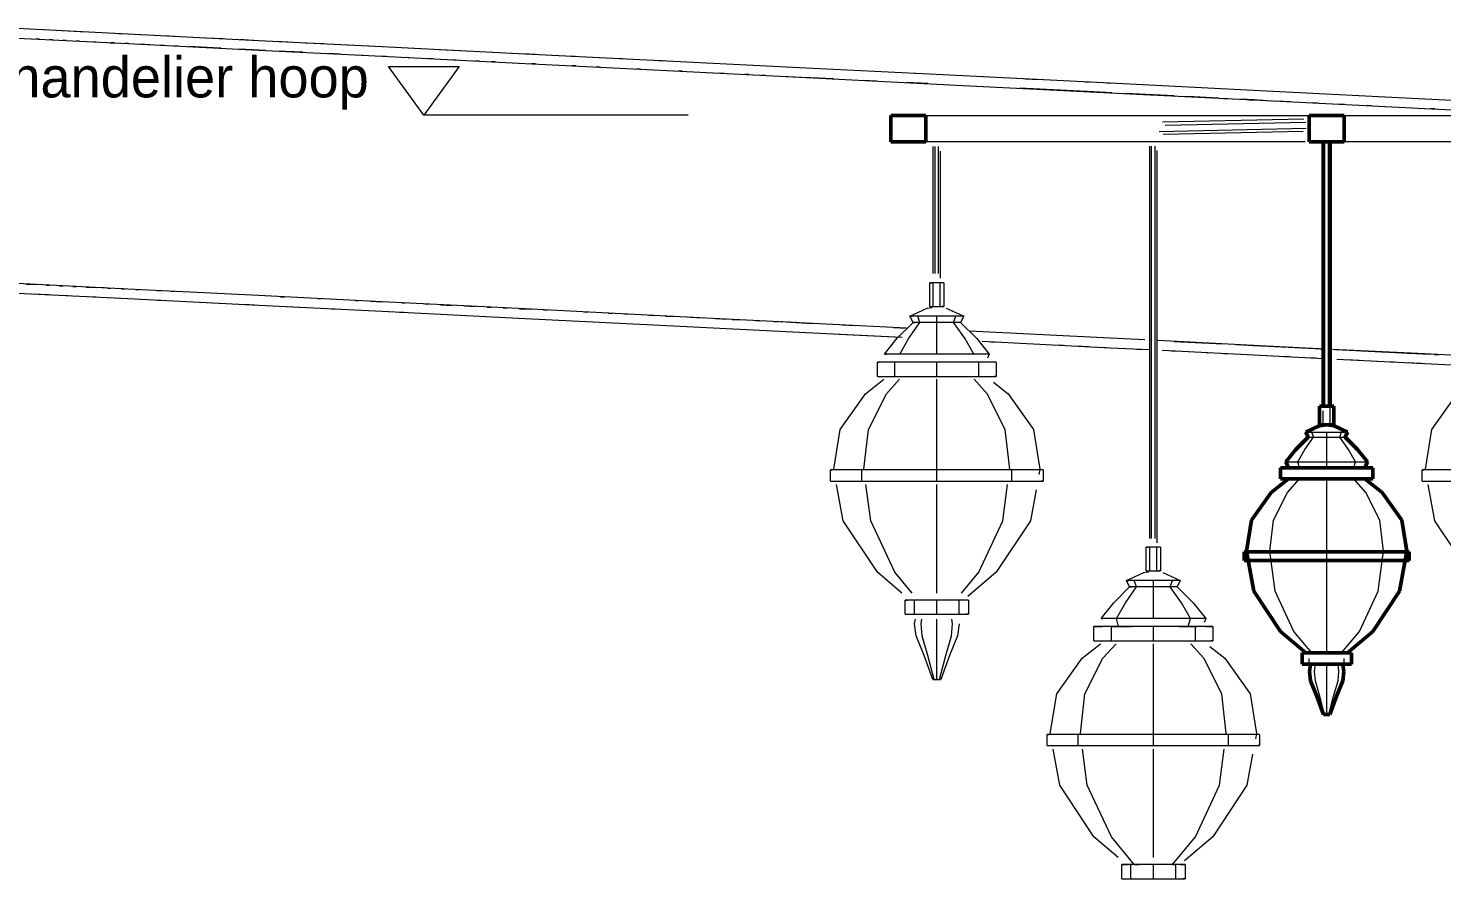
# Model space of a CAD drawing. Header units: metres. Extents: x 10 to 831, y 10 to 584.
# Drawn here: x 112 to 176.2, y 237.3 to 275.9 of the extents above; entities that cross this region are included whole.
import ezdxf
from ezdxf.enums import TextEntityAlignment as Align

# ---------------------------------------------------------------- set-up
doc = ezdxf.new("R2010")
doc.units = ezdxf.units.M
for name, color, linetype, lineweight in [('CUT', 7, 'Continuous', 50), ('DIM', 1, 'Continuous', 13), ('VIS', 8, 'Continuous', 13)]:
    doc.layers.add(name, color=color, linetype=linetype, lineweight=lineweight)

msp = doc.modelspace()

# ---------------------------------------------------------------- linework, layer by layer
at = {"layer": 'CUT'}
for p, q in [((151.2, 270.7868), (151.2, 271.9868)), ((151.2, 271.9868), (152.8, 271.9868)), ((152.8, 271.9868), (152.8, 270.7868)), ((170.2, 270.7868), (170.2, 271.9868)), ((170.2, 271.9868), (171.8, 271.9868)), ((171.8, 271.9868), (171.8, 270.7868)), ((152.8, 270.7868), (151.2, 270.7868)), ((171.8, 270.7868), (170.2, 270.7868)), ((170.84, 258.7868), (170.84, 270.7868)), ((170.84, 270.7868), (171, 270.7868)), ((171, 270.7868), (171.08, 270.7868)), ((171.08, 270.7868), (171.16, 270.7868)), ((171.16, 270.7868), (171.16, 258.7868)), ((170.68, 257.9468), (170.68, 258.7868)), ((170.68, 258.7868), (171, 258.7868)), ((170.92, 258.7868), (170.84, 258.7868)), ((171, 258.7868), (170.92, 258.7868)), ((171.16, 258.7868), (171, 258.7868)), ((171, 258.7868), (171.16, 258.7868)), ((171.16, 258.7868), (171.32, 258.7868)), ((171.32, 258.7868), (171.32, 257.9468)), ((170.664, 257.8908), (170.048, 257.6108)), ((170.048, 257.6108), (170.16, 257.3868)), ((171, 257.9468), (170.664, 257.8908)), ((170.84, 257.9468), (170.68, 257.9468)), ((171, 257.9468), (170.84, 257.9468)), ((171.32, 257.9468), (171, 257.9468)), ((171.336, 257.8908), (171, 257.9468)), ((171.952, 257.6108), (171.336, 257.8908)), ((171.84, 257.3868), (171.952, 257.6108)), ((169.6, 256.8268), (169.152, 256.2668)), ((170.16, 257.3868), (169.6, 256.8268)), ((172.4, 256.8268), (171.84, 257.3868)), ((172.848, 256.2668), (172.4, 256.8268)), ((169.152, 256.2668), (169.264, 255.9868)), ((172.736, 255.9868), (172.848, 256.2668)), ((169.264, 255.4828), (168.48, 254.8668)), ((171, 255.9868), (168.9, 255.9868)), ((168.9, 255.9868), (168.9, 255.4828)), ((168.9, 255.4828), (171, 255.4828)), ((169.264, 255.9868), (171, 255.9868)), ((171, 255.4828), (169.264, 255.4828)), ((171, 255.9868), (172.736, 255.9868)), ((173.1, 255.9868), (171, 255.9868)), ((171, 255.4828), (173.1, 255.4828)), ((172.736, 255.4828), (171, 255.4828)), ((173.52, 254.8668), (172.736, 255.4828)), ((173.1, 255.4828), (173.1, 255.9868)), ((168.48, 254.8668), (167.584, 253.6068)), ((174.416, 253.6068), (173.52, 254.8668)), ((167.584, 253.6068), (167.36, 252.2068)), ((174.64, 252.2068), (174.416, 253.6068)), ((171, 252.1788), (167.248, 252.1788)), ((167.248, 252.1788), (167.248, 251.7868)), ((167.248, 251.7868), (171, 251.7868)), ((167.36, 252.2068), (167.696, 250.3868)), ((174.752, 252.1788), (171, 252.1788)), ((171, 251.7868), (174.752, 251.7868)), ((174.304, 250.3868), (174.64, 252.2068)), ((174.752, 251.7868), (174.752, 252.1788)), ((167.696, 250.3868), (168.9, 248.5668)), ((173.1, 248.5668), (174.304, 250.3868)), ((168.9, 248.5668), (170.048, 247.5868)), ((171.952, 247.5868), (173.1, 248.5668)), ((171, 247.5868), (169.88, 247.5868)), ((169.88, 247.5868), (169.88, 247.0828)), ((170.048, 247.5868), (171, 247.5868)), ((171, 247.5868), (171.952, 247.5868)), ((172.12, 247.5868), (171, 247.5868)), ((172.12, 247.0828), (172.12, 247.5868)), ((169.88, 247.0828), (171, 247.0828)), ((170.272, 247.0828), (170.216, 246.7468)), ((170.216, 246.7468), (170.272, 246.3268)), ((171, 247.0828), (170.272, 247.0828)), ((171, 247.0828), (172.12, 247.0828)), ((171.728, 247.0828), (171, 247.0828)), ((171.784, 246.7468), (171.728, 247.0828)), ((171.728, 246.3268), (171.784, 246.7468)), ((170.272, 246.3268), (170.552, 245.6268)), ((171.448, 245.6268), (171.728, 246.3268)), ((170.552, 245.6268), (170.86, 244.7868)), ((171.14, 244.7868), (171.448, 245.6268)), ((170.86, 244.7868), (171, 244.7868)), ((171, 244.7868), (171.14, 244.7868))]:
    msp.add_line(p, q, dxfattribs=at)
at = {"layer": 'DIM'}
msp.add_line((142, 272), (130, 272), dxfattribs=at)
msp.add_lwpolyline([(128.4, 274.2), (131.6, 274.2), (130, 272), (128.4, 274.2)], dxfattribs=at)
at = {"layer": 'VIS'}
for p, q in [((116.5488, 275.6724), (111.2284, 275.9384)), ((111.2284, 275.5104), (116.5488, 275.2444)), ((112.5436, 275.4448), (112.392, 275.4524)), ((114.6672, 275.7668), (112.7356, 275.8632)), ((113.15, 275.4144), (112.9984, 275.422)), ((113.7564, 275.384), (113.6048, 275.3916)), ((116.5488, 275.6724), (116.1532, 275.6924)), ((117.0976, 275.6452), (116.3108, 275.6844)), ((122.184, 275.3908), (116.5488, 275.6724)), ((118.6712, 275.5664), (118.1992, 275.59)), ((120.8744, 275.4564), (120.0876, 275.4956)), ((121.8188, 275.4092), (121.6612, 275.4168)), ((121.8188, 275.4092), (121.6968, 275.4152)), ((122.4808, 275.376), (121.8188, 275.4092)), ((128.1096, 275.0944), (122.184, 275.3908)), ((114.3628, 275.354), (114.2112, 275.3616)), ((114.7028, 275.3368), (115.0984, 275.3172)), ((115.7576, 275.284), (116.1532, 275.2644)), ((115.95, 275.2744), (115.7896, 275.2824)), ((116.5924, 275.2424), (116.4316, 275.2504)), ((116.5488, 275.2444), (122.184, 274.9628)), ((117.5556, 275.1944), (117.074, 275.2184)), ((118.1976, 275.162), (118.0372, 275.17)), ((118.84, 275.13), (118.6792, 275.138)), ((120.4452, 275.0496), (119.3216, 275.106)), ((120.7828, 275.0328), (120.4452, 275.0496)), ((122.8088, 274.9316), (121.6272, 274.9908)), ((122.184, 274.9628), (128.1096, 274.6664)), ((123.8044, 275.3096), (123.308, 275.3344)), ((124.4968, 274.8472), (123.3152, 274.9064)), ((125.4592, 275.2272), (124.632, 275.2684)), ((126.1852, 274.7628), (125.6788, 274.788)), ((126.7832, 275.1608), (125.956, 275.2024)), ((127.776, 275.1112), (127.2796, 275.136)), ((128.122, 275.094), (127.776, 275.1112)), ((134.3, 274.7848), (128.1096, 275.0944)), ((129.8508, 275.0076), (128.9864, 275.0508)), ((131.9252, 274.9036), (130.7152, 274.9644)), ((134, 274.8), (133.1356, 274.8432)), ((140.7292, 274.4636), (134.3, 274.7848)), ((135.0772, 274.746), (134.5388, 274.7732)), ((127.2284, 274.7104), (127.052, 274.7196)), ((128.1096, 274.6664), (134.3, 274.3568)), ((128.2864, 274.6576), (128.11, 274.6664)), ((129.3448, 274.6048), (129.1684, 274.6136)), ((130.4028, 274.552), (130.2264, 274.5608)), ((131.4612, 274.4988), (131.2848, 274.5076)), ((132.5192, 274.446), (132.3428, 274.4548)), ((133.2384, 274.41), (133.0552, 274.4192)), ((134.3, 274.3568), (140.7292, 274.0356)), ((135.07, 274.3184), (134.8868, 274.3276)), ((135.7956, 274.7104), (135.616, 274.7192)), ((136.8728, 274.6564), (136.6932, 274.6652)), ((136.9016, 274.2268), (136.7184, 274.236)), ((137.95, 274.6024), (137.7704, 274.6116)), ((138.0004, 274.172), (137.8176, 274.1812)), ((139.0272, 274.5488), (138.8476, 274.5576)), ((140.7292, 274.4636), (140.4636, 274.4768)), ((140.8344, 274.4584), (140.6492, 274.4676)), ((147.3692, 274.1316), (140.7292, 274.4636)), ((154.1916, 273.7904), (147.3692, 274.1316)), ((139.8444, 274.0796), (139.6552, 274.0892)), ((140.7292, 274.0356), (147.3692, 273.7036)), ((141.736, 273.9852), (141.5468, 273.9948)), ((143.6276, 273.8908), (143.4384, 273.9)), ((144.7628, 273.834), (144.5736, 273.8432)), ((145.5196, 273.796), (145.3304, 273.8056)), ((146.4508, 273.7496), (146.5272, 273.7456)), ((146.7568, 273.734), (146.8332, 273.7304)), ((147.0628, 273.7188), (147.1396, 273.7152)), ((148.6088, 273.6416), (147.248, 273.7096)), ((147.3692, 273.7036), (154.1916, 273.3624)), ((150.5524, 273.5444), (149.9692, 273.5736)), ((152.8848, 273.4276), (151.9128, 273.4764)), ((152.4744, 273.8764), (152.284, 273.886)), ((161.1676, 273.4416), (154.1916, 273.7904)), ((155.5572, 273.722), (155.3624, 273.732)), ((157.8952, 273.6052), (157.3108, 273.6344)), ((160.2328, 273.4884), (160.038, 273.498)), ((154.1916, 273.3624), (161.1676, 273.0136)), ((160.4284, 273.0504), (157.0496, 273.2196)), ((158.76, 273.134), (158.9592, 273.124)), ((159.8216, 273.0808), (159.8736, 273.0784)), ((160.236, 273.0604), (160.2876, 273.0576)), ((160.354, 273.0544), (160.962, 273.024)), ((161.2376, 273.01), (160.4284, 273.0504)), ((160.7536, 273.0344), (160.9088, 273.0264)), ((160.796, 273.0324), (160.9928, 273.0224)), ((161.1676, 273.4416), (161.0124, 273.4492)), ((168.2668, 273.0868), (161.1676, 273.4416)), ((161.1676, 273.0136), (168.2668, 272.6588)), ((161.5836, 272.9928), (161.7804, 272.9828)), ((164.0692, 272.8684), (161.844, 272.9796)), ((162.3712, 272.9536), (162.568, 272.9436)), ((162.3816, 272.9528), (162.99, 272.9224)), ((163.1588, 272.914), (163.3556, 272.9044)), ((163.946, 272.8748), (164.1432, 272.8648)), ((164.4092, 272.8516), (165.0176, 272.8212)), ((166.0916, 272.7676), (164.676, 272.8384)), ((164.7336, 272.8352), (164.9308, 272.8256)), ((175.4592, 272.7272), (168.2668, 273.0868)), ((165.5212, 272.796), (165.718, 272.786)), ((166.3088, 272.7564), (166.5056, 272.7468)), ((167.7096, 272.6864), (167.1028, 272.7168)), ((167.4864, 272.6976), (167.6816, 272.688)), ((168.1196, 272.666), (167.7096, 272.6864)), ((168.0328, 272.6704), (168.2668, 272.6588)), ((168.2668, 272.6588), (175.4592, 272.2992)), ((168.2932, 272.6572), (168.4928, 272.6472)), ((169.3492, 272.6044), (168.7344, 272.6352)), ((170.5784, 272.5432), (170.3736, 272.5532)), ((171.808, 272.4816), (171.6032, 272.492)), ((173.0376, 272.42), (172.8324, 272.4304)), ((175.4592, 272.7272), (175.3812, 272.7308)), ((182.714, 272.3644), (175.4592, 272.7272)), ((175.4592, 272.2992), (180.4972, 272.0472)), ((175.9132, 272.2764), (175.7068, 272.2868)), ((151.2, 270.7868), (151.2, 271.9868)), ((151.2, 271.9868), (151.3868, 271.9868)), ((151.2, 271.9868), (152.8, 271.9868)), ((151.3868, 271.9868), (151.9456, 271.9868)), ((151.9456, 271.9868), (152.8708, 271.9868)), ((152.8, 271.9868), (152.9792, 271.9868)), ((152.8, 271.9868), (152.8, 270.7868)), ((152.8708, 271.9868), (154.1536, 271.9868)), ((152.9792, 271.9868), (153.5148, 271.9868)), ((153.5148, 271.9868), (154.402, 271.9868)), ((154.1536, 271.9868), (155.7816, 271.9868)), ((154.402, 271.9868), (155.6316, 271.9868)), ((155.6316, 271.9868), (157.1924, 271.9868)), ((155.7816, 271.9868), (157.7388, 271.9868)), ((157.1924, 271.9868), (159.0692, 271.9868)), ((157.7388, 271.9868), (159.1252, 271.9868)), ((159.0692, 271.9868), (161.244, 271.9868)), ((159.5032, 271.9868), (160.0072, 271.9868)), ((160.0072, 271.9868), (161.2856, 271.9868)), ((161.244, 271.9868), (163.6956, 271.9868)), ((161.712, 271.9868), (162.5644, 271.9868)), ((162.5644, 271.9868), (163.6616, 271.9868)), ((169.9664, 271.8188), (163.5384, 271.6752)), ((170.048, 271.664), (163.6592, 271.5212)), ((163.6956, 271.9868), (166.4004, 271.9868)), ((164.1316, 271.9868), (165.3856, 271.9868)), ((165.3856, 271.9868), (166.2352, 271.9868)), ((166.4004, 271.9868), (169.3328, 271.9868)), ((166.7448, 271.9868), (168.444, 271.9868)), ((168.444, 271.9868), (171.71, 271.9868)), ((169.3328, 271.9868), (172.464, 271.9868)), ((170.2, 270.7868), (170.2, 271.9868)), ((170.2, 271.9868), (170.2952, 271.9868)), ((170.2, 271.9868), (171.8, 271.9868)), ((170.2952, 271.9868), (170.5804, 271.9868)), ((170.5804, 271.9868), (171.0524, 271.9868)), ((171.0524, 271.9868), (171.7072, 271.9868)), ((171.7072, 271.9868), (172.538, 271.9868)), ((171.71, 271.9868), (175.152, 271.9868)), ((171.8, 271.9868), (171.8876, 271.9868)), ((171.8, 271.9868), (171.8, 270.7868)), ((171.8876, 271.9868), (172.1496, 271.9868)), ((172.1496, 271.9868), (172.5836, 271.9868)), ((172.464, 271.9868), (175.764, 271.9868)), ((172.538, 271.9868), (173.5368, 271.9868)), ((172.5836, 271.9868), (173.1852, 271.9868)), ((173.1852, 271.9868), (173.9492, 271.9868)), ((173.5368, 271.9868), (174.6944, 271.9868)), ((173.9492, 271.9868), (174.8672, 271.9868)), ((174.6944, 271.9868), (175.9992, 271.9868)), ((174.8672, 271.9868), (175.9312, 271.9868)), ((175.152, 271.9868), (177.3428, 271.9868)), ((175.764, 271.9868), (177.4828, 271.9868)), ((175.9312, 271.9868), (177.1308, 271.9868)), ((175.9992, 271.9868), (177.4392, 271.9868)), ((170.072, 271.3848), (163.3956, 271.236)), ((169.9384, 271.2596), (163.5744, 271.1176)), ((152.8, 270.7868), (151.2, 270.7868)), ((151.2, 270.7868), (151.3868, 270.7868)), ((151.3868, 270.7868), (151.9456, 270.7868)), ((151.9456, 270.7868), (152.8192, 270.7868)), ((152.9792, 270.7868), (152.8, 270.7868)), ((153.5148, 270.7868), (152.9792, 270.7868)), ((153.1348, 264.8136), (153.1348, 270.5736)), ((153.2148, 264.8136), (153.2148, 270.5736)), ((153.3748, 264.8136), (153.3748, 270.5736)), ((153.4548, 270.36), (153.4548, 264.6)), ((154.402, 270.7868), (153.5148, 270.7868)), ((155.6316, 270.7868), (154.402, 270.7868)), ((157.1924, 270.7868), (155.6316, 270.7868)), ((159.0692, 270.7868), (157.1924, 270.7868)), ((161.244, 270.7868), (159.0692, 270.7868)), ((163.6956, 270.7868), (161.244, 270.7868)), ((162.97, 252.7868), (162.97, 270.5868)), ((163.05, 252.7868), (163.05, 270.5868)), ((163.21, 252.7868), (163.21, 270.5868)), ((163.29, 270.3868), (163.29, 252.5868)), ((166.4004, 270.7868), (163.6956, 270.7868)), ((169.3328, 270.7868), (166.4004, 270.7868)), ((170.0288, 270.7868), (169.3328, 270.7868)), ((171.8, 270.7868), (170.2, 270.7868)), ((170.2, 270.7868), (170.2952, 270.7868)), ((170.2952, 270.7868), (170.5804, 270.7868)), ((170.5804, 270.7868), (170.8756, 270.7868)), ((170.84, 258.7868), (170.84, 270.7868)), ((170.84, 270.7868), (170.92, 270.7868)), ((170.84, 270.7868), (171, 270.7868)), ((170.92, 258.7868), (170.92, 270.7868)), ((170.92, 270.7868), (171.08, 270.7868)), ((171.08, 270.7868), (171, 270.7868)), ((171.08, 258.7868), (171.08, 270.7868)), ((171.08, 270.7868), (171.16, 270.7868)), ((171.16, 270.7868), (171.08, 270.7868)), ((171.16, 270.7868), (171.16, 258.7868)), ((171.2164, 270.7868), (171.7072, 270.7868)), ((171.7072, 270.7868), (171.8112, 270.7868)), ((171.8876, 270.7868), (171.8, 270.7868)), ((172.1496, 270.7868), (171.8876, 270.7868)), ((172.5836, 270.7868), (172.1496, 270.7868)), ((173.1852, 270.7868), (172.5836, 270.7868)), ((173.9492, 270.7868), (173.1852, 270.7868)), ((174.8672, 270.7868), (173.9492, 270.7868)), ((175.9312, 270.7868), (174.8672, 270.7868)), ((177.1308, 270.7868), (175.9312, 270.7868)), ((116.5488, 264.1004), (111.2284, 264.3664)), ((111.2284, 263.9384), (116.5488, 263.6724)), ((111.9372, 264.3312), (112.392, 264.3084)), ((112.2976, 263.8852), (112.5928, 263.8704)), ((112.5928, 263.8704), (113.0616, 263.8468)), ((112.5928, 263.8704), (112.9884, 263.8504)), ((112.8468, 264.2856), (112.9984, 264.278)), ((113.4532, 264.2552), (113.6048, 264.2476)), ((114.0596, 264.2252), (114.2112, 264.2176)), ((114.6656, 264.1948), (115.1472, 264.1708)), ((115.494, 264.1532), (115.0984, 264.1732)), ((115.6292, 264.1464), (115.7896, 264.1384)), ((116.5488, 264.1004), (116.1532, 264.1204)), ((116.2712, 264.1144), (116.4316, 264.1064)), ((122.184, 263.8188), (116.5488, 264.1004)), ((116.9132, 264.0824), (117.074, 264.0744)), ((117.8768, 264.034), (118.0372, 264.026)), ((118.5188, 264.002), (118.6792, 263.994)), ((152.9748, 263.3068), (152.9748, 264.3868)), ((152.9748, 264.3868), (153.0548, 264.3868)), ((153.1348, 264.3868), (152.9748, 264.3868)), ((153.1348, 263.3068), (153.1348, 264.3868)), ((153.4548, 264.3868), (153.1348, 264.3868)), ((153.4548, 263.3068), (153.4548, 264.3868)), ((153.6148, 264.3868), (153.4548, 264.3868)), ((153.6148, 264.3868), (153.6148, 263.3068)), ((113.6476, 263.8176), (114.0432, 263.798)), ((113.8432, 263.808), (113.9992, 263.8)), ((114.7028, 263.7648), (115.0984, 263.7452)), ((114.7808, 263.7608), (114.9368, 263.7532)), ((115.7184, 263.714), (116.1872, 263.6908)), ((115.7576, 263.712), (116.1532, 263.6924)), ((116.5488, 263.6724), (122.184, 263.3908)), ((116.9688, 263.6516), (117.1248, 263.6436)), ((117.9064, 263.6048), (118.0624, 263.5968)), ((119.846, 263.5076), (120.6676, 263.4668)), ((121.818, 263.4092), (122.3112, 263.3844)), ((128.1096, 263.5224), (122.184, 263.8188)), ((122.184, 263.3908), (128.1096, 263.0944)), ((123.484, 263.7536), (123.6528, 263.7452)), ((123.79, 263.3104), (124.6116, 263.2696)), ((125.1724, 263.6692), (125.3412, 263.6608)), ((125.806, 263.2096), (125.978, 263.2012)), ((126.8756, 263.5844), (127.052, 263.5756)), ((127.5808, 263.5488), (128.11, 263.5224)), ((134.3, 263.2128), (128.1096, 263.5224)), ((128.992, 263.4784), (129.1684, 263.4696)), ((130.05, 263.4256), (130.2264, 263.4168)), ((130.7556, 263.3904), (131.2848, 263.3636)), ((130.96, 263.38), (131.1368, 263.3712)), ((131.814, 263.3372), (132.3428, 263.3108)), ((132.872, 263.2844), (133.0552, 263.2752)), ((133.6048, 263.2476), (133.788, 263.2388)), ((140.7292, 262.8916), (134.3, 263.2128)), ((134.3372, 263.2112), (134.8868, 263.1836)), ((152.0708, 262.8748), (152.8628, 263.2348)), ((152.8628, 263.2348), (153.0788, 263.2708)), ((152.9748, 263.3068), (153.1348, 263.3068)), ((153.1348, 263.3068), (153.4548, 263.3068)), ((153.4548, 263.3068), (153.6148, 263.3068)), ((153.6148, 263.3068), (153.5348, 263.3068)), ((153.7268, 263.2348), (154.5188, 262.8748)), ((128.1096, 263.0944), (134.3, 262.7848)), ((128.8964, 263.0552), (129.068, 263.0464)), ((131.6564, 262.9172), (131.8348, 262.9084)), ((134.3, 262.7848), (140.7292, 262.4636)), ((135.4364, 263.156), (135.6196, 263.1472)), ((137.268, 263.0648), (137.4512, 263.0556)), ((138.3668, 263.0096), (138.55, 263.0004)), ((139.0996, 262.9732), (139.2828, 262.964)), ((140.2224, 262.9168), (140.4116, 262.9076)), ((147.3692, 262.5596), (140.7292, 262.8916)), ((140.9792, 262.8792), (141.5468, 262.8508)), ((142.1144, 262.8224), (142.682, 262.794)), ((143.2492, 262.7656), (143.4384, 262.756)), ((143.5108, 262.7524), (143.7004, 262.7428)), ((144.006, 262.7276), (144.5736, 262.6992)), ((145.0728, 262.6744), (145.262, 262.6648)), ((145.1412, 262.6708), (145.3304, 262.6616)), ((145.8976, 262.6332), (146.0868, 262.6236)), ((146.2976, 262.6132), (146.2212, 262.6168)), ((146.6036, 262.598), (146.5272, 262.6016)), ((146.6648, 262.5948), (147.6368, 262.546)), ((146.91, 262.5824), (146.8332, 262.5864)), ((147.3692, 262.5596), (147.1396, 262.5712)), ((151.9176, 262.332), (147.3692, 262.5596)), ((151.4948, 261.8668), (152.2148, 262.5868)), ((152.022, 261.8668), (152.5312, 262.5868)), ((152.2148, 262.5868), (152.0708, 262.8748)), ((152.0708, 262.8748), (152.1604, 262.8748)), ((152.4292, 262.8748), (152.0708, 262.8748)), ((152.2148, 262.5868), (152.294, 262.5868)), ((152.5312, 262.5868), (152.2148, 262.5868)), ((152.5312, 262.5868), (152.4292, 262.8748)), ((153.2948, 262.8748), (152.4292, 262.8748)), ((153.2948, 262.5868), (152.5312, 262.5868)), ((153.2948, 262.5868), (153.2948, 262.8748)), ((154.1604, 262.8748), (153.2948, 262.8748)), ((153.2948, 261.8668), (153.2948, 262.5868)), ((154.0584, 262.5868), (153.2948, 262.5868)), ((154.0584, 262.5868), (154.1604, 262.8748)), ((154.5676, 261.8668), (154.0584, 262.5868)), ((154.3748, 262.5868), (154.0584, 262.5868)), ((154.5188, 262.8748), (154.1604, 262.8748)), ((154.5188, 262.8748), (154.3748, 262.5868)), ((154.3748, 262.5868), (155.0948, 261.8668)), ((140.7292, 262.4636), (147.3692, 262.1316)), ((147.3692, 262.1316), (151.728, 261.9136)), ((148.8572, 262.0572), (151.6952, 261.9152)), ((148.9972, 262.478), (149.5804, 262.4488)), ((151.33, 262.3616), (151.9128, 262.3324)), ((161.1676, 261.8696), (154.7728, 262.1892)), ((150.9188, 261.1468), (151.4948, 261.8668)), ((151.6148, 261.1468), (152.022, 261.8668)), ((153.2948, 261.1468), (153.2948, 261.8668)), ((154.9748, 261.1468), (154.5676, 261.8668)), ((155.0948, 261.8668), (155.6708, 261.1468)), ((155.3544, 261.7324), (161.1676, 261.4416)), ((155.7452, 261.7128), (155.9388, 261.7032)), ((156.5192, 261.674), (157.0996, 261.6452)), ((157.68, 261.616), (157.8736, 261.6064)), ((158.8408, 261.558), (159.0344, 261.5484)), ((159.6148, 261.5192), (160.2052, 261.4896)), ((160.796, 261.46), (160.9928, 261.4504)), ((162.7452, 261.7908), (161.1676, 261.8696)), ((161.1676, 261.4416), (162.9424, 261.3528)), ((161.5836, 261.4208), (161.7804, 261.4108)), ((162.3712, 261.3816), (162.568, 261.3716)), ((168.2668, 261.5148), (163.3368, 261.7612)), ((163.534, 261.3232), (168.2668, 261.0868)), ((163.946, 261.3028), (164.1432, 261.2928)), ((164.0692, 261.7244), (166.294, 261.6132)), ((164.7336, 261.2632), (164.9308, 261.2536)), ((166.9008, 261.5828), (167.7096, 261.5424)), ((167.6536, 261.5452), (167.8592, 261.5352)), ((167.9548, 261.5304), (167.6816, 261.544)), ((167.7096, 261.5424), (170.7836, 261.3888)), ((167.8944, 261.5332), (168.0936, 261.5232)), ((168.2668, 261.5148), (168.228, 261.5168)), ((170.6644, 261.3948), (168.2668, 261.5148)), ((169.8888, 261.4336), (170.0884, 261.4236)), ((170.6868, 261.3936), (170.8864, 261.3836)), ((175.4592, 261.1552), (171.2636, 261.3648)), ((171.398, 261.358), (175.0864, 261.1736)), ((172.584, 261.2988), (175.0488, 261.1756)), ((172.6816, 261.294), (172.8812, 261.284)), ((150.5948, 260.1388), (150.5948, 260.7868)), ((150.5948, 260.7868), (150.674, 260.7868)), ((151.3856, 260.7868), (150.5948, 260.7868)), ((150.9188, 261.1468), (151.006, 261.1468)), ((151.6148, 261.1468), (150.9188, 261.1468)), ((151.3856, 260.1388), (151.3856, 260.7868)), ((153.2948, 260.7868), (151.3856, 260.7868)), ((153.2948, 261.1468), (151.6148, 261.1468)), ((154.9748, 261.1468), (153.2948, 261.1468)), ((153.2948, 260.1388), (153.2948, 260.7868)), ((155.204, 260.7868), (153.2948, 260.7868)), ((155.6708, 261.1468), (154.9748, 261.1468)), ((155.204, 260.1388), (155.204, 260.7868)), ((155.9948, 260.7868), (155.204, 260.7868)), ((155.6708, 261.1468), (155.5988, 260.9668)), ((155.9948, 260.7868), (155.9948, 260.1388)), ((165.5212, 261.224), (165.718, 261.214)), ((166.3088, 261.1844), (166.5056, 261.1748)), ((167.4084, 261.1296), (167.6816, 261.116)), ((167.4952, 261.1252), (167.6948, 261.1152)), ((168.0328, 261.0984), (168.2668, 261.0868)), ((168.2668, 261.0868), (170.8644, 260.9568)), ((168.2932, 261.0852), (168.4928, 261.0752)), ((169.0912, 261.0456), (169.2904, 261.0356)), ((170.288, 260.9856), (170.4872, 260.9756)), ((171.4636, 260.9268), (175.4592, 260.7272)), ((171.8836, 260.906), (172.482, 260.876)), ((173.0804, 260.846), (173.28, 260.836)), ((173.4796, 261.254), (173.6788, 261.244)), ((173.8784, 260.806), (174.078, 260.796)), ((174.6764, 261.194), (174.8776, 261.184)), ((174.7284, 260.7636), (174.7544, 260.7624)), ((174.8328, 261.1864), (174.8068, 261.1876)), ((174.8852, 260.7556), (174.9632, 260.752)), ((175.0416, 261.176), (175.0156, 261.1772)), ((175.0488, 261.1756), (175.6708, 261.1444)), ((175.0488, 261.1756), (175.0864, 261.1736)), ((175.0788, 260.746), (175.28, 260.736)), ((175.0864, 261.1736), (175.7068, 261.1428)), ((175.094, 260.7452), (175.1724, 260.7412)), ((175.2504, 261.1656), (175.1724, 261.1692)), ((175.3028, 260.7348), (175.3812, 260.7308)), ((175.4592, 261.1552), (175.3812, 261.1588)), ((177.4744, 261.0544), (175.4592, 261.1552)), ((175.4592, 260.7272), (177.2732, 260.6364)), ((175.8836, 261.134), (176.0844, 261.1236)), ((150.0548, 259.3468), (150.8948, 260.0068)), ((150.5948, 260.1388), (151.3856, 260.1388)), ((151.0036, 259.3468), (151.5976, 260.0068)), ((151.3856, 260.1388), (153.2948, 260.1388)), ((153.2948, 260.1388), (155.204, 260.1388)), ((153.2948, 259.3468), (153.2948, 260.0068)), ((155.586, 259.3468), (154.992, 260.0068)), ((155.204, 260.1388), (155.9948, 260.1388)), ((155.9948, 260.1388), (155.9156, 260.1388)), ((148.9028, 257.7268), (150.0548, 259.3468)), ((150.1892, 257.7268), (151.0036, 259.3468)), ((153.2948, 257.7268), (153.2948, 259.3468)), ((156.4004, 257.7268), (155.586, 259.3468)), ((155.8628, 259.8748), (156.5348, 259.3468)), ((156.5348, 259.3468), (157.6868, 257.7268)), ((175.7728, 257.7268), (176.9248, 259.3468)), ((170.68, 257.9468), (170.68, 258.7868)), ((170.68, 258.7868), (170.76, 258.7868)), ((170.68, 258.7868), (171, 258.7868)), ((170.92, 258.7868), (170.84, 258.7868)), ((170.84, 258.7868), (170.92, 258.7868)), ((171.08, 258.7868), (170.92, 258.7868)), ((170.92, 258.7868), (171, 258.7868)), ((171.16, 258.7868), (171, 258.7868)), ((171.16, 258.7868), (171, 258.7868)), ((171.16, 258.7868), (171.08, 258.7868)), ((171.16, 257.9468), (171.16, 258.7868)), ((171.16, 258.7868), (171.32, 258.7868)), ((171.32, 258.7868), (171.16, 258.7868)), ((171.32, 258.7868), (171.32, 257.9468)), ((170.84, 257.9468), (170.84, 258.5768)), ((148.6148, 255.9268), (148.9028, 257.7268)), ((149.9856, 255.9268), (150.1892, 257.7268)), ((153.2948, 255.9268), (153.2948, 257.7268)), ((156.604, 255.9268), (156.4004, 257.7268)), ((157.6868, 257.7268), (157.9748, 255.9268)), ((170.048, 257.6108), (170.664, 257.8908)), ((170.16, 257.3868), (170.048, 257.6108)), ((170.048, 257.6108), (170.3268, 257.6108)), ((170.406, 257.3868), (170.3268, 257.6108)), ((170.3268, 257.6108), (171, 257.6108)), ((170.664, 257.8908), (171, 257.9468)), ((170.84, 257.9468), (170.68, 257.9468)), ((170.68, 257.9468), (170.84, 257.9468)), ((171.16, 257.9468), (170.84, 257.9468)), ((170.84, 257.9468), (171, 257.9468)), ((171, 257.9468), (171.336, 257.8908)), ((171.32, 257.9468), (171, 257.9468)), ((171, 257.3868), (171, 257.6108)), ((171, 257.6108), (171.6732, 257.6108)), ((171.32, 257.9468), (171.16, 257.9468)), ((171.336, 257.8908), (171.952, 257.6108)), ((171.594, 257.3868), (171.6732, 257.6108)), ((171.6732, 257.6108), (171.952, 257.6108)), ((171.952, 257.6108), (171.84, 257.3868)), ((175.4848, 255.9268), (175.7728, 257.7268)), ((169.152, 256.2668), (169.6, 256.8268)), ((169.6, 256.8268), (170.16, 257.3868)), ((169.6932, 256.2668), (170.01, 256.8268)), ((170.01, 256.8268), (170.406, 257.3868)), ((170.16, 257.3868), (170.406, 257.3868)), ((170.406, 257.3868), (171, 257.3868)), ((171, 256.8268), (171, 257.3868)), ((171, 257.3868), (171.594, 257.3868)), ((171, 256.2668), (171, 256.8268)), ((171.99, 256.8268), (171.594, 257.3868)), ((171.594, 257.3868), (171.84, 257.3868)), ((171.84, 257.3868), (172.4, 256.8268)), ((172.3068, 256.2668), (171.99, 256.8268)), ((172.4, 256.8268), (172.848, 256.2668)), ((169.264, 255.9868), (169.152, 256.2668)), ((169.152, 256.2668), (169.6932, 256.2668)), ((169.7724, 255.9868), (169.6932, 256.2668)), ((169.6932, 256.2668), (171, 256.2668)), ((171, 255.9868), (171, 256.2668)), ((171, 256.2668), (172.3068, 256.2668)), ((172.2276, 255.9868), (172.3068, 256.2668)), ((172.3068, 256.2668), (172.848, 256.2668)), ((172.848, 256.2668), (172.736, 255.9868)), ((148.4708, 255.3868), (148.4708, 255.8908)), ((148.4708, 255.8908), (148.5492, 255.8908)), ((149.8836, 255.8908), (148.4708, 255.8908)), ((149.8836, 255.3868), (149.8836, 255.8908)), ((153.2948, 255.8908), (149.8836, 255.8908)), ((153.2948, 255.3868), (153.2948, 255.8908)), ((156.706, 255.8908), (153.2948, 255.8908)), ((156.706, 255.3868), (156.706, 255.8908)), ((158.1188, 255.8908), (156.706, 255.8908)), ((157.9748, 255.9268), (157.9316, 255.6928)), ((158.1188, 255.8908), (158.1188, 255.3868)), ((168.48, 254.8668), (169.264, 255.4828)), ((168.9, 255.4828), (168.9, 255.9868)), ((168.9, 255.9868), (169.2844, 255.9868)), ((168.9, 255.9868), (171, 255.9868)), ((168.9, 255.4828), (171, 255.4828)), ((169.2076, 255.4828), (168.9, 255.4828)), ((169.218, 254.8668), (169.7724, 255.4828)), ((169.264, 255.9868), (171, 255.9868)), ((169.7724, 255.9868), (169.264, 255.9868)), ((169.264, 255.4828), (169.7724, 255.4828)), ((169.264, 255.4828), (171, 255.4828)), ((171, 255.9868), (169.7724, 255.9868)), ((169.7724, 255.4828), (171, 255.4828)), ((171, 255.9868), (172.736, 255.9868)), ((172.2276, 255.9868), (171, 255.9868)), ((171, 255.9868), (173.1, 255.9868)), ((171, 255.4828), (173.1, 255.4828)), ((171, 254.8668), (171, 255.4828)), ((171, 255.4828), (172.2276, 255.4828)), ((171, 255.4828), (172.736, 255.4828)), ((172.736, 255.9868), (172.2276, 255.9868)), ((172.782, 254.8668), (172.2276, 255.4828)), ((172.2276, 255.4828), (172.736, 255.4828)), ((173.1, 255.4828), (172.7156, 255.4828)), ((172.736, 255.4828), (173.52, 254.8668)), ((172.7924, 255.9868), (173.1, 255.9868)), ((173.1, 255.9868), (173.1, 255.4828)), ((175.3408, 255.3868), (175.3408, 255.8908)), ((175.3408, 255.8908), (175.4192, 255.8908)), ((176.7536, 255.8908), (175.3408, 255.8908)), ((148.4708, 255.3868), (149.8836, 255.3868)), ((149.0468, 253.5868), (148.7444, 255.2248)), ((149.8836, 255.3868), (153.2948, 255.3868)), ((150.2912, 253.5868), (150.0772, 255.2248)), ((153.2948, 255.3868), (156.706, 255.3868)), ((153.2948, 253.5868), (153.2948, 255.2248)), ((156.2984, 253.5868), (156.5124, 255.2248)), ((156.706, 255.3868), (158.1188, 255.3868)), ((157.802, 254.9908), (157.5428, 253.5868)), ((158.1188, 255.3868), (158.0404, 255.3868)), ((167.584, 253.6068), (168.48, 254.8668)), ((168.5844, 253.6068), (169.218, 254.8668)), ((171, 253.6068), (171, 254.8668)), ((173.4156, 253.6068), (172.782, 254.8668)), ((173.52, 254.8668), (174.416, 253.6068)), ((175.3408, 255.3868), (176.7536, 255.3868)), ((175.9168, 253.5868), (175.6144, 255.2248)), ((150.5948, 251.2468), (149.0468, 253.5868)), ((151.3856, 251.2468), (150.2912, 253.5868)), ((153.2948, 251.2468), (153.2948, 253.5868)), ((155.204, 251.2468), (156.2984, 253.5868)), ((157.5428, 253.5868), (155.9948, 251.2468)), ((167.36, 252.2068), (167.584, 253.6068)), ((168.426, 252.2068), (168.5844, 253.6068)), ((171, 252.2068), (171, 253.6068)), ((173.574, 252.2068), (173.4156, 253.6068)), ((174.416, 253.6068), (174.64, 252.2068)), ((176.8016, 252.2496), (175.9168, 253.5868)), ((162.81, 251.3068), (162.81, 252.3868)), ((162.81, 252.3868), (162.89, 252.3868)), ((162.97, 252.3868), (162.81, 252.3868)), ((162.97, 251.3068), (162.97, 252.3868)), ((163.29, 252.3868), (162.97, 252.3868)), ((163.29, 251.3068), (163.29, 252.3868)), ((163.45, 252.3868), (163.29, 252.3868)), ((163.45, 252.3868), (163.45, 251.3068)), ((167.248, 251.7868), (167.248, 252.1788)), ((167.248, 252.1788), (167.3264, 252.1788)), ((167.248, 252.1788), (171, 252.1788)), ((167.248, 251.7868), (171, 251.7868)), ((167.4048, 251.7868), (167.248, 251.7868)), ((167.696, 250.3868), (167.36, 252.2068)), ((168.6636, 250.3868), (168.426, 252.2068)), ((171, 250.3868), (171, 252.2068)), ((171, 252.1788), (174.752, 252.1788)), ((171, 251.7868), (174.752, 251.7868)), ((173.3364, 250.3868), (173.574, 252.2068)), ((174.64, 252.2068), (174.304, 250.3868)), ((174.752, 251.7868), (174.5164, 251.7868)), ((174.752, 252.1788), (174.752, 251.7868)), ((151.702, 250.302), (150.5948, 251.2468)), ((152.1684, 250.302), (151.3856, 251.2468)), ((153.2948, 250.302), (153.2948, 251.2468)), ((154.4212, 250.302), (155.204, 251.2468)), ((155.9948, 251.2468), (154.7032, 250.1444)), ((161.906, 250.8748), (162.698, 251.2348)), ((162.698, 251.2348), (162.914, 251.2708)), ((162.81, 251.3068), (162.97, 251.3068)), ((162.97, 251.3068), (163.29, 251.3068)), ((163.29, 251.3068), (163.45, 251.3068)), ((163.45, 251.3068), (163.37, 251.3068)), ((163.562, 251.2348), (164.354, 250.8748)), ((161.33, 249.8668), (162.05, 250.5868)), ((161.8572, 249.8668), (162.3664, 250.5868)), ((162.05, 250.5868), (161.906, 250.8748)), ((161.906, 250.8748), (161.9956, 250.8748)), ((162.2644, 250.8748), (161.906, 250.8748)), ((162.05, 250.5868), (162.1292, 250.5868)), ((162.3664, 250.5868), (162.05, 250.5868)), ((162.3664, 250.5868), (162.2644, 250.8748)), ((163.13, 250.8748), (162.2644, 250.8748)), ((163.13, 250.5868), (162.3664, 250.5868)), ((163.13, 250.5868), (163.13, 250.8748)), ((163.9956, 250.8748), (163.13, 250.8748)), ((163.13, 249.8668), (163.13, 250.5868)), ((163.8936, 250.5868), (163.13, 250.5868)), ((163.8936, 250.5868), (163.9956, 250.8748)), ((164.4028, 249.8668), (163.8936, 250.5868)), ((164.21, 250.5868), (163.8936, 250.5868)), ((164.354, 250.8748), (163.9956, 250.8748)), ((164.354, 250.8748), (164.21, 250.5868)), ((164.21, 250.5868), (164.93, 249.8668)), ((168.9, 248.5668), (167.696, 250.3868)), ((169.5152, 248.5668), (168.6636, 250.3868)), ((171, 248.5668), (171, 250.3868)), ((172.4848, 248.5668), (173.3364, 250.3868)), ((174.304, 250.3868), (173.1, 248.5668)), ((151.8548, 249.3388), (151.8548, 249.9868)), ((151.8548, 249.9868), (151.9604, 249.9868)), ((152.2764, 249.9868), (151.8548, 249.9868)), ((152.2764, 249.3388), (152.2764, 249.9868)), ((153.2948, 249.9868), (152.2764, 249.9868)), ((153.2948, 249.3388), (153.2948, 249.9868)), ((154.3132, 249.9868), (153.2948, 249.9868)), ((154.3132, 249.3388), (154.3132, 249.9868)), ((154.7348, 249.9868), (154.3132, 249.9868)), ((154.7348, 249.9868), (154.7348, 249.3388)), ((160.754, 249.1468), (161.33, 249.8668)), ((161.45, 249.1468), (161.8572, 249.8668)), ((163.13, 249.1468), (163.13, 249.8668)), ((164.81, 249.1468), (164.4028, 249.8668)), ((164.93, 249.8668), (165.506, 249.1468)), ((151.8548, 249.3388), (152.2764, 249.3388)), ((152.2764, 249.3388), (153.2948, 249.3388)), ((152.2868, 248.9068), (152.3228, 249.1228)), ((152.582, 248.9068), (152.6076, 249.1228)), ((153.2948, 249.3388), (154.3132, 249.3388)), ((153.2948, 248.9068), (153.2948, 249.1228)), ((154.0076, 248.9068), (153.982, 249.1228)), ((154.3132, 249.3388), (154.7348, 249.3388)), ((154.7348, 249.3388), (154.6292, 249.3388)), ((160.754, 249.1468), (160.8408, 249.1468)), ((161.45, 249.1468), (160.754, 249.1468)), ((161.5516, 248.7868), (161.45, 249.1468)), ((163.13, 249.1468), (161.45, 249.1468)), ((164.81, 249.1468), (163.13, 249.1468)), ((164.7084, 248.7868), (164.81, 249.1468)), ((165.506, 249.1468), (164.81, 249.1468)), ((165.506, 249.1468), (165.434, 248.9668)), ((152.3588, 248.3668), (152.2868, 248.9068)), ((152.6328, 248.3668), (152.582, 248.9068)), ((153.2948, 248.3668), (153.2948, 248.9068)), ((153.9568, 248.3668), (154.0076, 248.9068)), ((154.3028, 248.9068), (154.2308, 248.3668)), ((160.43, 248.1388), (160.43, 248.7868)), ((160.43, 248.7868), (160.8252, 248.7868)), ((161.2208, 248.7868), (160.43, 248.7868)), ((161.2208, 248.1388), (161.2208, 248.7868)), ((163.13, 248.7868), (161.2208, 248.7868)), ((161.2248, 248.7868), (161.5516, 248.7868)), ((161.5516, 248.7868), (162.1436, 248.7868)), ((163.13, 248.1388), (163.13, 248.7868)), ((165.0392, 248.7868), (163.13, 248.7868)), ((164.3136, 248.7868), (164.7084, 248.7868)), ((164.7084, 248.7868), (165.1168, 248.7868)), ((165.0392, 248.1388), (165.0392, 248.7868)), ((165.83, 248.7868), (165.0392, 248.7868)), ((165.5136, 248.7868), (165.83, 248.7868)), ((165.83, 248.7868), (165.83, 248.1388)), ((170.048, 247.5868), (168.9, 248.5668)), ((170.3268, 247.5868), (169.5152, 248.5668)), ((171, 247.5868), (171, 248.5668)), ((171.6732, 247.5868), (172.4848, 248.5668)), ((173.1, 248.5668), (171.952, 247.5868)), ((152.7188, 247.4668), (152.3588, 248.3668)), ((152.8876, 247.4668), (152.6328, 248.3668)), ((153.2948, 247.4668), (153.2948, 248.3668)), ((153.702, 247.4668), (153.9568, 248.3668)), ((154.2308, 248.3668), (153.8708, 247.4668)), ((159.89, 247.3468), (160.73, 248.0068)), ((160.43, 248.1388), (161.2208, 248.1388)), ((160.8388, 247.3468), (161.4328, 248.0068)), ((161.2208, 248.1388), (163.13, 248.1388)), ((163.13, 248.1388), (165.0392, 248.1388)), ((163.13, 247.3468), (163.13, 248.0068)), ((165.4208, 247.3468), (164.8272, 248.0068)), ((165.0392, 248.1388), (165.83, 248.1388)), ((165.698, 247.8748), (166.37, 247.3468)), ((165.83, 248.1388), (165.7508, 248.1388)), ((153.1148, 246.3868), (152.7188, 247.4668)), ((153.1676, 246.3868), (152.8876, 247.4668)), ((153.2948, 246.3868), (153.2948, 247.4668)), ((153.422, 246.3868), (153.702, 247.4668)), ((153.8708, 247.4668), (153.4748, 246.3868)), ((158.738, 245.7268), (159.89, 247.3468)), ((160.0244, 245.7268), (160.8388, 247.3468)), ((163.13, 245.7268), (163.13, 247.3468)), ((166.2356, 245.7268), (165.4208, 247.3468)), ((166.37, 247.3468), (167.522, 245.7268)), ((169.88, 247.0828), (169.88, 247.5868)), ((169.88, 247.5868), (170.126, 247.5868)), ((169.88, 247.5868), (171, 247.5868)), ((170.048, 247.5868), (171, 247.5868)), ((170.3268, 247.5868), (170.048, 247.5868)), ((170.208, 247.0828), (170.208, 247.3348)), ((171, 247.5868), (170.3268, 247.5868)), ((171, 247.5868), (171.952, 247.5868)), ((171.6732, 247.5868), (171, 247.5868)), ((171, 247.5868), (172.12, 247.5868)), ((171.952, 247.5868), (171.6732, 247.5868)), ((171.792, 247.0828), (171.792, 247.3348)), ((171.956, 247.5868), (172.12, 247.5868)), ((172.12, 247.5868), (172.12, 247.0828)), ((169.88, 247.0828), (171, 247.0828)), ((170.208, 247.0828), (169.88, 247.0828)), ((170.216, 246.7468), (170.272, 247.0828)), ((170.272, 246.3268), (170.216, 246.7468)), ((170.272, 247.0828), (170.4852, 247.0828)), ((170.272, 247.0828), (171, 247.0828)), ((170.4456, 246.7468), (170.4852, 247.0828)), ((170.4852, 246.3268), (170.4456, 246.7468)), ((170.4852, 247.0828), (171, 247.0828)), ((171, 247.0828), (172.12, 247.0828)), ((171, 246.7468), (171, 247.0828)), ((171, 247.0828), (171.5148, 247.0828)), ((171, 247.0828), (171.728, 247.0828)), ((171, 246.3268), (171, 246.7468)), ((171.5544, 246.7468), (171.5148, 247.0828)), ((171.5148, 247.0828), (171.728, 247.0828)), ((171.5148, 246.3268), (171.5544, 246.7468)), ((171.792, 247.0828), (171.594, 247.0828)), ((171.728, 247.0828), (171.784, 246.7468)), ((171.784, 246.7468), (171.728, 246.3268)), ((172.12, 247.0828), (171.792, 247.0828)), ((153.1148, 246.3868), (153.1676, 246.3868)), ((153.1676, 246.3868), (153.2948, 246.3868)), ((153.2948, 246.3868), (153.422, 246.3868)), ((153.422, 246.3868), (153.4748, 246.3868)), ((153.4748, 246.3868), (153.4484, 246.3868)), ((170.552, 245.6268), (170.272, 246.3268)), ((170.6832, 245.6268), (170.4852, 246.3268)), ((171, 245.6268), (171, 246.3268)), ((171.3168, 245.6268), (171.5148, 246.3268)), ((171.728, 246.3268), (171.448, 245.6268)), ((158.45, 243.9268), (158.738, 245.7268)), ((159.8208, 243.9268), (160.0244, 245.7268)), ((163.13, 243.9268), (163.13, 245.7268)), ((166.4392, 243.9268), (166.2356, 245.7268)), ((167.522, 245.7268), (167.81, 243.9268)), ((170.86, 244.7868), (170.552, 245.6268)), ((170.9012, 244.7868), (170.6832, 245.6268)), ((171, 244.7868), (171, 245.6268)), ((171.0988, 244.7868), (171.3168, 245.6268)), ((171.448, 245.6268), (171.14, 244.7868)), ((170.86, 244.7868), (171, 244.7868)), ((170.9012, 244.7868), (170.86, 244.7868)), ((171, 244.7868), (170.9012, 244.7868)), ((171, 244.7868), (171.14, 244.7868)), ((171.0988, 244.7868), (171, 244.7868)), ((171.14, 244.7868), (171.0988, 244.7868)), ((167.81, 243.9268), (167.7668, 243.6928)), ((158.306, 243.3868), (158.306, 243.8908)), ((158.306, 243.8908), (158.3844, 243.8908)), ((159.7188, 243.8908), (158.306, 243.8908)), ((158.306, 243.3868), (159.7188, 243.3868)), ((159.7188, 243.3868), (159.7188, 243.8908)), ((163.13, 243.8908), (159.7188, 243.8908)), ((159.7188, 243.3868), (163.13, 243.3868)), ((163.13, 243.3868), (163.13, 243.8908)), ((166.5412, 243.8908), (163.13, 243.8908)), ((163.13, 243.3868), (166.5412, 243.3868)), ((166.5412, 243.3868), (166.5412, 243.8908)), ((167.954, 243.8908), (166.5412, 243.8908)), ((166.5412, 243.3868), (167.954, 243.3868)), ((167.954, 243.3868), (167.8756, 243.3868)), ((167.954, 243.8908), (167.954, 243.3868)), ((158.882, 241.5868), (158.5796, 243.2248)), ((160.126, 241.5868), (159.9124, 243.2248)), ((163.13, 241.5868), (163.13, 243.2248)), ((166.1336, 241.5868), (166.3476, 243.2248)), ((167.6372, 242.9908), (167.378, 241.5868)), ((160.43, 239.2468), (158.882, 241.5868)), ((161.2208, 239.2468), (160.126, 241.5868)), ((163.13, 239.2468), (163.13, 241.5868)), ((165.0392, 239.2468), (166.1336, 241.5868)), ((167.378, 241.5868), (165.83, 239.2468)), ((161.5368, 238.302), (160.43, 239.2468)), ((162.2644, 237.9868), (161.2208, 239.2468)), ((163.13, 238.302), (163.13, 239.2468)), ((163.9956, 237.9868), (165.0392, 239.2468)), ((165.83, 239.2468), (164.5384, 238.1444)), ((161.69, 237.3388), (161.69, 237.9868)), ((161.69, 237.9868), (162.0064, 237.9868)), ((162.1116, 237.9868), (161.69, 237.9868)), ((162.1116, 237.3388), (162.1116, 237.9868)), ((163.13, 237.9868), (162.1116, 237.9868)), ((162.2644, 237.9868), (162.4808, 237.9868)), ((163.13, 237.3388), (163.13, 237.9868)), ((164.148, 237.9868), (163.13, 237.9868)), ((163.9956, 237.9868), (164.0852, 237.9868)), ((164.148, 237.3388), (164.148, 237.9868)), ((164.57, 237.9868), (164.148, 237.9868)), ((164.3592, 237.9868), (164.57, 237.9868)), ((164.57, 237.9868), (164.57, 237.3388)), ((161.69, 237.3388), (162.1116, 237.3388)), ((162.1116, 237.3388), (163.13, 237.3388)), ((163.13, 237.3388), (164.148, 237.3388)), ((164.148, 237.3388), (164.57, 237.3388)), ((164.57, 237.3388), (164.4644, 237.3388))]:
    msp.add_line(p, q, dxfattribs=at)

# ---------------------------------------------------------------- texts
at = {"layer": 'DIM'}
msp.add_text('+3.650 chandelier hoop', height=1.84, dxfattribs=at).set_placement((127.5, 272.8), align=Align.RIGHT)

doc.saveas('drawing.dxf')
